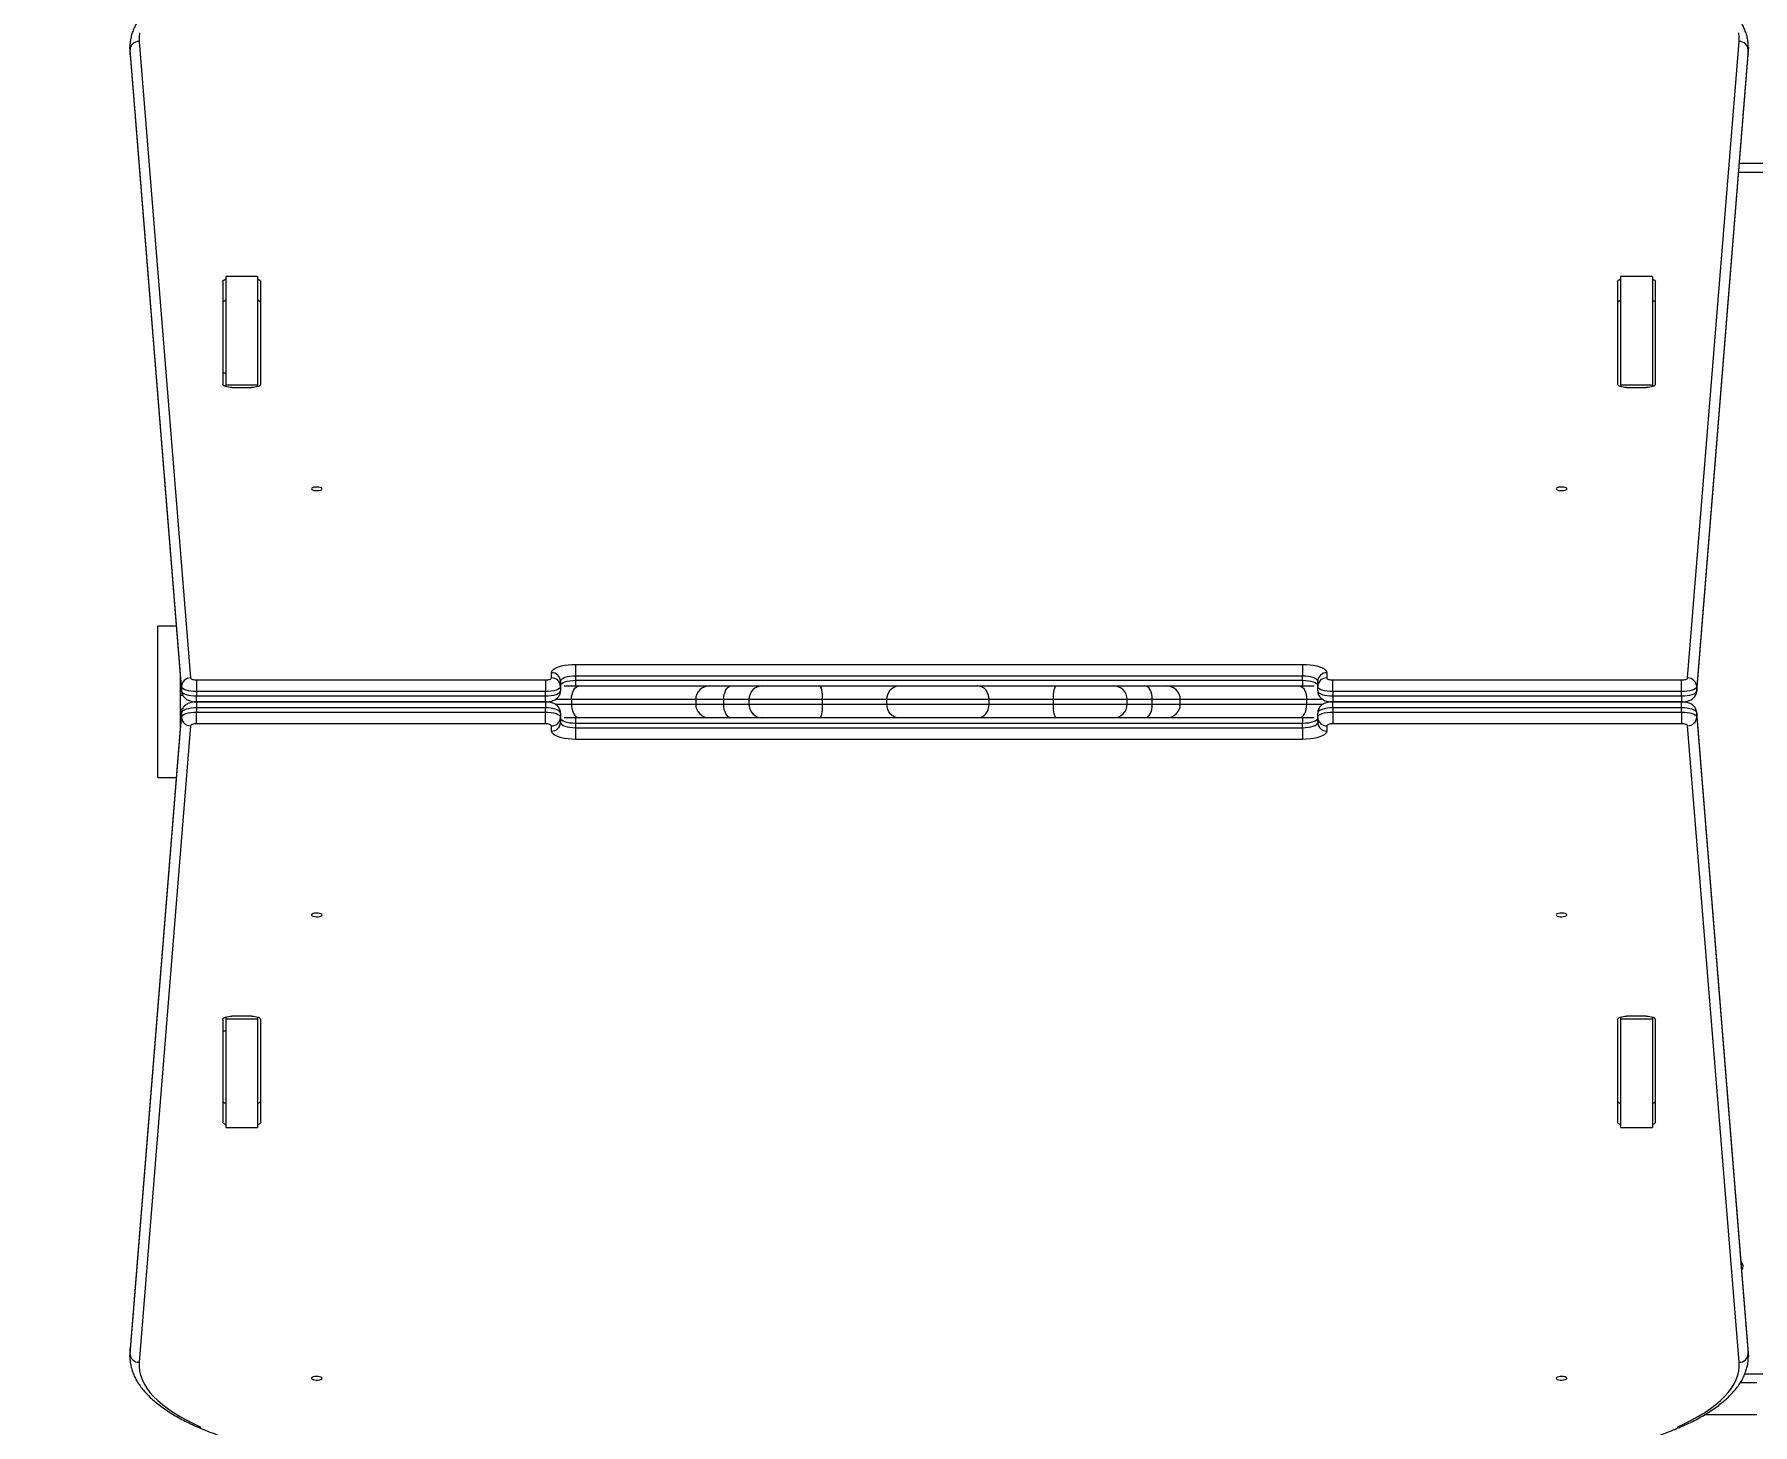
# Model space of a CAD drawing. Header units: millimetres. Extents: x -6328 to 5334, y -5037 to 4112.
# Drawn here: x -1314 to -179, y -1223 to -305 of the extents above; entities that cross this region are included whole.
import ezdxf

# ---------------------------------------------------------------- set-up
doc = ezdxf.new("R2010")
doc.units = ezdxf.units.MM
for name, color, linetype in [('DIKOM_ОБЪЕКТ', 7, 'Continuous'), ('DIKOM_РАЗМЕР_ЗОНА', 7, 'Continuous'), ('DIKOM_РАЗМЕР_ОБЪЕКТА', 7, 'Continuous')]:
    doc.layers.add(name, color=color, linetype=linetype)
doc.styles.add('style1', font='arial.ttf', dxfattribs={"width": 0.8})
doc.dimstyles.new('1-50', dxfattribs={"dimtxt": 300, "dimasz": 200, "dimexe": 100, "dimexo": 0, "dimgap": 100, "dimtad": 1, "dimtxsty": 'style1', "dimcen": 200, "dimclrd": 7, "dimclre": 7, "dimclrt": 7, "dimadec": 1, "dimazin": 2, "dimtfac": 1, "dimtmove": 0, "dimatfit": 2, "dimfxl": 0, "dimlwd": 25, "dimlwe": 18, "dimarcsym": 0})

# ---------------------------------------------------------------- blocks, each defined once
blk = doc.blocks.new('*D0')
at = {"layer": 'Defpoints', "color": 0, "transparency": 16777216}
for p in [(-3539.4, 760.3), (3333.5, 448.1), (3333.5, -4437.1)]:
    blk.add_point(p, dxfattribs=at)
at = {"layer": 'DIKOM_РАЗМЕР_ОБЪЕКТА', "color": 7, "lineweight": 18, "transparency": 16777216}
for p, q in [((-3539.4, 760.3), (-3539.4, -4537.1)), ((3333.5, 448.1), (3333.5, -4537.1))]:
    blk.add_line(p, q, dxfattribs=at)
at = {"layer": 'DIKOM_РАЗМЕР_ОБЪЕКТА', "color": 7, "lineweight": 25, "transparency": 16777216}
blk.add_line((-3339.4, -4437.1), (3133.5, -4437.1), dxfattribs=at)
at = {"layer": 'DIKOM_РАЗМЕР_ОБЪЕКТА', "color": 7, "transparency": 16777216}
for points in [[(-3339.4, -4403.8), (-3339.4, -4470.4), (-3539.4, -4437.1)], [(3133.5, -4403.8), (3133.5, -4470.4), (3333.5, -4437.1)]]:
    blk.add_solid(points, dxfattribs=at)
at = {"layer": 'DIKOM_РАЗМЕР_ОБЪЕКТА', "color": 7, "transparency": 16777216, "insert": (-103, -4183.9), "char_height": 300, "attachment_point": 5, "style": 'style1'}
blk.add_mtext('6900', dxfattribs=at)
blk = doc.blocks.new('*D1')
at = {"layer": 'Defpoints', "color": 0, "transparency": 16777216}
for p in [(-5040.9, 625.7), (5333.5, 448.1), (5333.5, -4936.8)]:
    blk.add_point(p, dxfattribs=at)
at = {"layer": 'DIKOM_РАЗМЕР_ЗОНА', "color": 7, "lineweight": 18, "transparency": 16777216}
for p, q in [((-5040.9, 625.7), (-5040.9, -5036.8)), ((5333.5, 448.1), (5333.5, -5036.8))]:
    blk.add_line(p, q, dxfattribs=at)
at = {"layer": 'DIKOM_РАЗМЕР_ЗОНА', "color": 7, "lineweight": 25, "transparency": 16777216}
blk.add_line((-4840.9, -4936.8), (5133.5, -4936.8), dxfattribs=at)
at = {"layer": 'DIKOM_РАЗМЕР_ЗОНА', "color": 7, "transparency": 16777216}
for points in [[(-4840.9, -4903.4), (-4840.9, -4970.1), (-5040.9, -4936.8)], [(5133.5, -4903.4), (5133.5, -4970.1), (5333.5, -4936.8)]]:
    blk.add_solid(points, dxfattribs=at)
at = {"layer": 'DIKOM_РАЗМЕР_ЗОНА', "color": 7, "transparency": 16777216, "insert": (-104.7, -4683.6), "char_height": 300, "attachment_point": 5, "style": 'style1'}
blk.add_mtext('10400', dxfattribs=at)
blk = doc.blocks.new('*D2')
at = {"layer": 'Defpoints', "color": 0, "transparency": 16777216}
for p in [(-5303.8, 2121.4), (-1621.1, 2121.4), (560.3, -2395.6)]:
    blk.add_point(p, dxfattribs=at)
at = {"layer": 'DIKOM_РАЗМЕР_ОБЪЕКТА', "color": 7, "lineweight": 18, "transparency": 16777216}
for p, q in [((-1621.1, 2121.4), (-5403.8, 2121.4)), ((560.3, -2395.6), (-5403.8, -2395.6))]:
    blk.add_line(p, q, dxfattribs=at)
at = {"layer": 'DIKOM_РАЗМЕР_ОБЪЕКТА', "color": 7, "lineweight": 25, "transparency": 16777216}
blk.add_line((-5303.8, -2195.6), (-5303.8, 1921.4), dxfattribs=at)
at = {"layer": 'DIKOM_РАЗМЕР_ОБЪЕКТА', "color": 7, "transparency": 16777216}
for points in [[(-5337.1, 1921.4), (-5270.4, 1921.4), (-5303.8, 2121.4)], [(-5337.1, -2195.6), (-5270.4, -2195.6), (-5303.8, -2395.6)]]:
    blk.add_solid(points, dxfattribs=at)
at = {"layer": 'DIKOM_РАЗМЕР_ОБЪЕКТА', "color": 7, "transparency": 16777216, "insert": (-5556.9, -137.1), "char_height": 300, "attachment_point": 5, "rotation": 90, "style": 'style1'}
blk.add_mtext('4500', dxfattribs=at)
blk = doc.blocks.new('*D3')
at = {"layer": 'Defpoints', "color": 0, "transparency": 16777216}
for p in [(-1814.9, 4111.7), (-5878, -3895.6), (33.3, -3895.6)]:
    blk.add_point(p, dxfattribs=at)
at = {"layer": 'DIKOM_РАЗМЕР_ЗОНА', "color": 7, "lineweight": 18, "transparency": 16777216}
for p, q in [((-1814.9, 4111.7), (-5978, 4111.7)), ((33.3, -3895.6), (-5978, -3895.6))]:
    blk.add_line(p, q, dxfattribs=at)
at = {"layer": 'DIKOM_РАЗМЕР_ЗОНА', "color": 7, "lineweight": 25, "transparency": 16777216}
blk.add_line((-5878, 3911.7), (-5878, -3695.6), dxfattribs=at)
at = {"layer": 'DIKOM_РАЗМЕР_ЗОНА', "color": 7, "transparency": 16777216}
for points in [[(-5911.3, 3911.7), (-5844.6, 3911.7), (-5878, 4111.7)], [(-5911.3, -3695.6), (-5844.6, -3695.6), (-5878, -3895.6)]]:
    blk.add_solid(points, dxfattribs=at)
at = {"layer": 'DIKOM_РАЗМЕР_ЗОНА', "color": 7, "transparency": 16777216, "insert": (-6131.2, 108), "char_height": 300, "attachment_point": 5, "rotation": 90, "style": 'style1'}
blk.add_mtext('8000', dxfattribs=at)

msp = doc.modelspace()

# ---------------------------------------------------------------- linework, layer by layer
at = {"layer": 'DIKOM_ОБЪЕКТ', "color": 7, "linetype": 'Continuous', "lineweight": 15}
for p, q in [((-1251.037, -313.12), (-1251.037, -315.938)), ((-1251.036, -313.364), (-1251.037, -313.12)), ((-1251.037, -315.938), (-1250.96, -317.845)), ((-1250.96, -315.027), (-1251.036, -313.364)), ((-1216.94, -735.594), (-1250.96, -315.027)), ((-1250.96, -317.845), (-1250.96, -315.027)), ((-1244.963, -309.335), (-1210.942, -729.901)), ((-222.398, -729.901), (-188.378, -309.335)), ((-182.38, -315.027), (-216.4, -735.594)), ((-182.303, -313.085), (-182.38, -315.027)), ((-182.38, -317.845), (-182.38, -315.027)), ((-182.38, -317.845), (-182.303, -315.938)), ((-182.303, -315.938), (-182.303, -313.12)), ((-1250.96, -317.845), (-1216.94, -738.411)), ((-1250.943, -318.271), (-1250.96, -317.845)), ((-1250.943, -318.271), (-1216.923, -738.838)), ((-216.417, -738.838), (-182.397, -318.271)), ((-216.4, -738.411), (-182.38, -317.845)), ((-182.38, -317.845), (-182.397, -318.271)), ((-188.66, -395.689), (429.841, -395.689)), ((-188.174, -389.689), (423.33, -389.689)), ((-1166.67, -464.578), (-1187.67, -464.578)), ((-1187.67, -464.578), (-1187.67, -536.245)), ((-1166.67, -464.578), (-1166.67, -536.245)), ((-245.67, -464.578), (-266.67, -464.578)), ((-266.67, -464.578), (-266.67, -536.245)), ((-245.67, -464.578), (-245.67, -536.245)), ((-1189.67, -467.909), (-1189.67, -535.902)), ((-1164.67, -535.902), (-1164.67, -467.909)), ((-268.67, -467.909), (-268.67, -535.902)), ((-243.67, -535.902), (-243.67, -467.909)), ((-1189.67, -528.392), (-1187.67, -528.392)), ((-1187.67, -536.245), (-1166.67, -536.245)), ((-1187.67, -536.245), (-1187.67, -537.438)), ((-1183.67, -537.962), (-1170.67, -537.962)), ((-1166.67, -536.245), (-1166.67, -537.438)), ((-266.67, -536.245), (-245.67, -536.245)), ((-266.67, -536.245), (-266.67, -537.438)), ((-262.67, -537.962), (-249.67, -537.962)), ((-245.67, -536.245), (-245.67, -537.438)), ((-1220.413, -695.689), (-1232.67, -695.689)), ((-1232.67, -795.689), (-1232.67, -695.689)), ((-956.67, -720.935), (-476.67, -720.935)), ((-956.67, -720.935), (-956.67, -728.63)), ((-476.67, -720.935), (-476.67, -728.63)), ((-1217.67, -741.177), (-1217.67, -729.601)), ((-1216.94, -738.411), (-1216.94, -735.594)), ((-1206.944, -731.237), (-1206.944, -738.932)), ((-1206.944, -731.237), (-976.67, -731.237)), ((-976.67, -731.237), (-976.67, -738.932)), ((-972.67, -729.863), (-972.67, -726.429)), ((-966.67, -732.064), (-966.67, -735.498)), ((-966.67, -735.498), (-966.67, -738.316)), ((-964.263, -735.189), (-954.431, -735.189)), ((-956.67, -728.63), (-956.67, -731.448)), ((-476.67, -728.63), (-956.67, -728.63)), ((-956.67, -731.448), (-476.67, -731.448)), ((-956.67, -731.448), (-956.67, -735.189)), ((-954.431, -735.189), (-868.396, -735.189)), ((-868.396, -735.189), (-854.038, -735.189)), ((-854.038, -735.189), (-833.249, -735.189)), ((-833.249, -735.189), (-795.522, -735.189)), ((-795.522, -735.189), (-743.55, -735.189)), ((-743.55, -735.189), (-691.241, -735.189)), ((-691.241, -735.189), (-639.269, -735.189)), ((-639.269, -735.189), (-601.543, -735.189)), ((-601.543, -735.189), (-580.754, -735.189)), ((-580.754, -735.189), (-566.396, -735.189)), ((-566.396, -735.189), (-478.909, -735.189)), ((-478.909, -735.189), (-469.077, -735.189)), ((-476.67, -731.448), (-476.67, -728.63)), ((-476.67, -731.448), (-476.67, -735.189)), ((-466.67, -735.498), (-466.67, -732.064)), ((-466.67, -738.316), (-466.67, -735.498)), ((-460.67, -726.429), (-460.67, -729.863)), ((-456.67, -738.932), (-456.67, -731.237)), ((-456.67, -731.237), (-226.396, -731.237)), ((-226.396, -738.932), (-226.396, -731.237)), ((-216.4, -735.594), (-216.4, -738.411)), ((-1217.67, -750.202), (-1217.67, -741.177)), ((-1217.67, -741.177), (-1216.256, -741.177)), ((-1216.923, -738.838), (-1216.94, -738.411)), ((-1208.67, -745.789), (-1208.67, -745.573)), ((-976.67, -738.932), (-1206.944, -738.932)), ((-1206.944, -738.932), (-1206.944, -741.75)), ((-1206.944, -741.75), (-976.67, -741.75)), ((-1206.944, -745.689), (-1206.944, -741.75)), ((-976.67, -745.689), (-1206.944, -745.689)), ((-1206.944, -745.689), (-976.67, -745.689)), ((-1206.944, -745.689), (-1206.944, -749.629)), ((-976.67, -741.75), (-976.67, -738.932)), ((-976.67, -745.689), (-976.67, -741.75)), ((-976.67, -745.689), (-976.67, -749.629)), ((-959.439, -744.189), (-970.149, -744.189)), ((-970.147, -747.189), (-959.439, -747.189)), ((-959.439, -744.189), (-959.439, -747.189)), ((-877.396, -744.189), (-959.439, -744.189)), ((-959.439, -747.189), (-877.396, -747.189)), ((-877.396, -744.189), (-877.396, -747.189)), ((-858.869, -744.189), (-877.396, -744.189)), ((-877.396, -747.189), (-858.869, -747.189)), ((-858.869, -747.189), (-858.869, -744.189)), ((-842.249, -744.189), (-858.869, -744.189)), ((-858.869, -747.189), (-842.249, -747.189)), ((-842.249, -744.189), (-842.249, -747.189)), ((-793.57, -744.189), (-842.249, -744.189)), ((-842.249, -747.189), (-793.57, -747.189)), ((-751.143, -744.189), (-793.57, -744.189)), ((-793.57, -747.189), (-793.57, -744.189)), ((-793.57, -747.189), (-751.143, -747.189)), ((-683.648, -744.189), (-751.143, -744.189)), ((-751.143, -747.189), (-751.143, -744.189)), ((-751.143, -747.189), (-683.648, -747.189)), ((-683.648, -747.189), (-683.648, -744.189)), ((-641.222, -744.189), (-683.648, -744.189)), ((-683.648, -747.189), (-641.222, -747.189)), ((-641.222, -747.189), (-641.222, -744.189)), ((-592.543, -744.189), (-641.222, -744.189)), ((-641.222, -747.189), (-592.543, -747.189)), ((-592.543, -747.189), (-592.543, -744.189)), ((-575.922, -744.189), (-592.543, -744.189)), ((-592.543, -747.189), (-575.922, -747.189)), ((-575.922, -747.189), (-575.922, -744.189)), ((-557.396, -744.189), (-575.922, -744.189)), ((-575.922, -747.189), (-557.396, -747.189)), ((-557.396, -747.189), (-557.396, -744.189)), ((-473.901, -744.189), (-557.396, -744.189)), ((-557.396, -747.189), (-473.901, -747.189)), ((-473.901, -747.189), (-473.901, -744.189)), ((-463.193, -744.189), (-473.901, -744.189)), ((-473.901, -747.189), (-463.191, -747.189)), ((-226.396, -738.932), (-456.67, -738.932)), ((-456.67, -738.932), (-456.67, -741.75)), ((-456.67, -741.75), (-226.396, -741.75)), ((-456.67, -741.75), (-456.67, -745.689)), ((-226.396, -745.689), (-456.67, -745.689)), ((-456.67, -745.689), (-226.396, -745.689)), ((-456.67, -749.629), (-456.67, -745.689)), ((-226.396, -741.75), (-226.396, -738.932)), ((-226.396, -741.75), (-226.396, -745.689)), ((-226.396, -749.629), (-226.396, -745.689)), ((-224.67, -745.59), (-224.67, -745.805)), ((-216.417, -738.838), (-216.438, -739.048)), ((-216.4, -738.411), (-216.417, -738.838)), ((-1216.94, -752.968), (-1250.96, -1173.534)), ((-1250.96, -1176.352), (-1216.94, -755.785)), ((-1216.923, -752.541), (-1250.943, -1173.107)), ((-1217.67, -761.778), (-1217.67, -750.202)), ((-1217.67, -750.202), (-1216.257, -750.202)), ((-1216.94, -752.968), (-1216.923, -752.541)), ((-1216.94, -755.785), (-1216.94, -752.968)), ((-1216.923, -752.541), (-1216.902, -752.331)), ((-1206.944, -749.629), (-1206.944, -752.447)), ((-976.67, -749.629), (-1206.944, -749.629)), ((-1206.944, -760.142), (-1206.944, -752.447)), ((-1206.944, -752.447), (-976.67, -752.447)), ((-976.67, -760.142), (-1206.944, -760.142)), ((-976.67, -752.447), (-976.67, -749.629)), ((-976.67, -760.142), (-976.67, -752.447)), ((-966.67, -753.063), (-966.67, -755.88)), ((-966.67, -755.88), (-966.67, -759.314)), ((-954.431, -756.189), (-964.263, -756.189)), ((-956.67, -756.189), (-956.67, -759.931)), ((-956.67, -759.931), (-956.67, -762.748)), ((-476.67, -759.931), (-956.67, -759.931)), ((-868.396, -756.189), (-954.431, -756.189)), ((-854.038, -756.189), (-868.396, -756.189)), ((-833.249, -756.189), (-854.038, -756.189)), ((-795.522, -756.189), (-833.249, -756.189)), ((-743.55, -756.189), (-795.522, -756.189)), ((-691.241, -756.189), (-743.55, -756.189)), ((-639.269, -756.189), (-691.241, -756.189)), ((-601.543, -756.189), (-639.269, -756.189)), ((-580.754, -756.189), (-601.543, -756.189)), ((-566.396, -756.189), (-580.754, -756.189)), ((-478.909, -756.189), (-566.396, -756.189)), ((-469.077, -756.189), (-478.909, -756.189)), ((-476.67, -756.189), (-476.67, -759.931)), ((-476.67, -762.748), (-476.67, -759.931)), ((-466.67, -755.88), (-466.67, -753.063)), ((-466.67, -759.314), (-466.67, -755.88)), ((-456.67, -749.629), (-456.67, -752.447)), ((-226.396, -749.629), (-456.67, -749.629)), ((-456.67, -752.447), (-456.67, -760.142)), ((-456.67, -752.447), (-226.396, -752.447)), ((-226.396, -760.142), (-456.67, -760.142)), ((-226.396, -752.447), (-226.396, -749.629)), ((-226.396, -752.447), (-226.396, -760.142)), ((-182.397, -1173.107), (-216.417, -752.541)), ((-216.4, -752.968), (-216.417, -752.544)), ((-216.4, -752.968), (-216.4, -755.785)), ((-182.38, -1173.534), (-216.4, -752.968)), ((-216.4, -755.785), (-182.38, -1176.352)), ((-1210.942, -761.477), (-1244.963, -1182.044)), ((-972.67, -764.95), (-972.67, -761.516)), ((-956.67, -762.748), (-956.67, -770.444)), ((-956.67, -762.748), (-476.67, -762.748)), ((-476.67, -770.444), (-956.67, -770.444)), ((-476.67, -762.748), (-476.67, -770.444)), ((-460.67, -761.516), (-460.67, -764.95)), ((-188.378, -1182.044), (-222.398, -761.477)), ((-1232.67, -795.689), (-1220.413, -795.689)), ((-1189.67, -955.477), (-1189.67, -1023.469)), ((-1189.67, -962.986), (-1187.67, -962.986)), ((-1187.67, -953.941), (-1187.67, -955.133)), ((-1187.67, -955.133), (-1166.67, -955.133)), ((-1187.67, -955.133), (-1187.67, -1026.801)), ((-1170.67, -953.416), (-1183.67, -953.416)), ((-1166.67, -953.941), (-1166.67, -955.133)), ((-1166.67, -955.133), (-1166.67, -1026.801)), ((-1164.67, -1023.469), (-1164.67, -955.477)), ((-268.67, -955.477), (-268.67, -1023.469)), ((-266.67, -953.941), (-266.67, -955.133)), ((-266.67, -955.133), (-245.67, -955.133)), ((-266.67, -955.133), (-266.67, -1026.801)), ((-249.67, -953.416), (-262.67, -953.416)), ((-245.67, -953.941), (-245.67, -955.133)), ((-245.67, -955.133), (-245.67, -1026.801)), ((-243.67, -1023.469), (-243.67, -955.477)), ((-1187.67, -1026.801), (-1166.67, -1026.801)), ((-266.67, -1026.801), (-245.67, -1026.801)), ((-1250.96, -1173.534), (-1251.037, -1175.441)), ((-1251.037, -1175.441), (-1251.037, -1178.259)), ((-1251.037, -1178.294), (-1250.96, -1176.352)), ((-1250.96, -1173.534), (-1250.943, -1173.107)), ((-1250.96, -1176.352), (-1250.96, -1173.534)), ((-182.38, -1173.534), (-182.397, -1173.107)), ((-182.38, -1176.352), (-182.38, -1173.534)), ((-182.303, -1175.441), (-182.38, -1173.534)), ((-182.38, -1176.352), (-182.304, -1178.014)), ((-182.304, -1178.014), (-182.303, -1178.259)), ((-182.303, -1178.259), (-182.303, -1175.441)), ((-184.614, -1189.689), (418.33, -1189.689)), ((-176.67, -1195.689), (-187.732, -1195.689)), ((-176.67, -1216.689), (-211.215, -1216.689))]:
    msp.add_line(p, q, dxfattribs=at)
at = {"layer": 'DIKOM_ОБЪЕКТ', "color": 7, "linetype": 'Continuous', "lineweight": 15, "flags": 128}
for points in [[(-1244.707, -303.598), (-1245.015, -306.465), (-1244.963, -309.335)], [(-188.378, -309.335), (-188.325, -306.465), (-188.633, -303.598)], [(-1189.67, -467.909), (-1189.555, -467.507), (-1189.213, -467.121), (-1188.659, -466.765), (-1187.913, -466.452), (-1187.67, -466.374)], [(-1166.67, -466.374), (-1166.427, -466.452), (-1165.681, -466.765), (-1165.127, -467.121), (-1164.785, -467.507), (-1164.67, -467.909)], [(-268.67, -467.909), (-268.555, -467.507), (-268.213, -467.121), (-267.659, -466.765), (-266.913, -466.452), (-266.67, -466.374)], [(-245.67, -466.374), (-245.427, -466.452), (-244.681, -466.765), (-244.127, -467.121), (-243.785, -467.507), (-243.67, -467.909)], [(-1187.67, -480.461), (-1187.913, -480.54), (-1188.659, -480.852), (-1189.213, -481.209), (-1189.555, -481.595), (-1189.67, -481.997)], [(-1164.67, -481.997), (-1164.785, -481.595), (-1165.127, -481.209), (-1165.681, -480.852), (-1166.427, -480.54), (-1166.67, -480.461)], [(-266.67, -480.461), (-266.913, -480.54), (-267.659, -480.852), (-268.213, -481.209), (-268.555, -481.595), (-268.67, -481.997)], [(-243.67, -481.997), (-243.785, -481.595), (-244.127, -481.209), (-244.681, -480.852), (-245.427, -480.54), (-245.67, -480.461)], [(-1183.67, -537.962), (-1184.841, -537.923), (-1185.966, -537.805), (-1187.003, -537.615), (-1187.913, -537.359), (-1188.659, -537.046), (-1189.213, -536.69), (-1189.555, -536.304), (-1189.67, -535.902)], [(-1164.67, -535.902), (-1164.785, -536.304), (-1165.127, -536.69), (-1165.681, -537.046), (-1166.427, -537.359), (-1167.337, -537.615), (-1168.374, -537.805), (-1169.5, -537.923), (-1170.67, -537.962)], [(-262.67, -537.962), (-263.841, -537.923), (-264.966, -537.805), (-266.003, -537.615), (-266.913, -537.359), (-267.659, -537.046), (-268.213, -536.69), (-268.555, -536.304), (-268.67, -535.902)], [(-243.67, -535.902), (-243.785, -536.304), (-244.127, -536.69), (-244.681, -537.046), (-245.427, -537.359), (-246.337, -537.615), (-247.374, -537.805), (-248.5, -537.923), (-249.67, -537.962)], [(-1131.17, -604.925), (-1130.98, -605.315), (-1130.432, -605.663), (-1129.584, -605.931), (-1128.529, -606.09), (-1127.381, -606.122), (-1126.264, -606.025), (-1125.3, -605.809), (-1124.592, -605.497), (-1124.218, -605.122), (-1124.218, -604.727), (-1124.592, -604.353), (-1125.3, -604.04), (-1126.264, -603.824), (-1127.381, -603.727), (-1128.529, -603.759), (-1129.584, -603.918), (-1130.432, -604.186), (-1130.98, -604.534), (-1131.17, -604.925)], [(-309.17, -604.925), (-308.98, -605.315), (-308.432, -605.663), (-307.584, -605.931), (-306.529, -606.09), (-305.381, -606.122), (-304.264, -606.025), (-303.3, -605.809), (-302.592, -605.497), (-302.218, -605.122), (-302.218, -604.727), (-302.592, -604.353), (-303.3, -604.04), (-304.264, -603.824), (-305.381, -603.727), (-306.529, -603.759), (-307.584, -603.918), (-308.432, -604.186), (-308.98, -604.534), (-309.17, -604.925)], [(-972.67, -726.429), (-972.473, -725.57), (-971.887, -724.731), (-970.926, -723.935), (-969.614, -723.2), (-967.984, -722.544), (-966.075, -721.984), (-963.934, -721.534), (-961.614, -721.204), (-959.173, -721.002), (-956.67, -720.935)], [(-476.67, -720.935), (-474.167, -721.002), (-471.726, -721.204), (-469.406, -721.534), (-467.265, -721.984), (-465.356, -722.544), (-463.726, -723.2), (-462.414, -723.935), (-461.453, -724.731), (-460.867, -725.57), (-460.67, -726.429)], [(-1206.944, -738.932), (-1208.861, -738.868), (-1210.707, -738.68), (-1212.413, -738.373), (-1213.916, -737.96), (-1215.161, -737.455), (-1216.101, -736.878), (-1216.702, -736.25), (-1216.94, -735.594)], [(-1210.942, -729.901), (-1210.847, -730.164), (-1210.607, -730.415), (-1210.231, -730.646), (-1209.733, -730.848), (-1209.131, -731.013), (-1208.449, -731.136), (-1207.711, -731.211), (-1206.944, -731.237)], [(-976.67, -731.237), (-975.89, -731.21), (-975.139, -731.132), (-974.448, -731.005), (-973.842, -730.834), (-973.344, -730.626), (-972.975, -730.389), (-972.747, -730.131), (-972.67, -729.863)], [(-966.67, -735.498), (-966.862, -736.168), (-967.431, -736.812), (-968.355, -737.406), (-969.599, -737.926), (-971.114, -738.353), (-972.843, -738.671), (-974.719, -738.866), (-976.67, -738.932)], [(-956.67, -728.63), (-958.621, -728.696), (-960.497, -728.892), (-962.226, -729.209), (-963.741, -729.636), (-964.985, -730.156), (-965.909, -730.75), (-966.478, -731.394), (-966.67, -732.064)], [(-966.67, -734.882), (-966.478, -734.212), (-965.909, -733.568), (-964.985, -732.974), (-963.741, -732.454), (-962.226, -732.027), (-960.497, -731.709), (-958.621, -731.514), (-956.67, -731.448)], [(-959.439, -744.189), (-959.343, -742.434), (-959.058, -740.745), (-958.595, -739.189), (-957.972, -737.825), (-957.214, -736.706), (-956.348, -735.874), (-955.408, -735.362), (-954.431, -735.189)], [(-858.869, -744.189), (-858.776, -742.434), (-858.501, -740.745), (-858.055, -739.189), (-857.454, -737.825), (-856.722, -736.706), (-855.887, -735.874), (-854.98, -735.362), (-854.038, -735.189)], [(-793.57, -744.189), (-793.607, -742.434), (-793.718, -740.745), (-793.899, -739.189), (-794.142, -737.825), (-794.437, -736.706), (-794.775, -735.874), (-795.141, -735.362), (-795.522, -735.189)], [(-751.143, -744.189), (-750.997, -742.434), (-750.565, -740.745), (-749.864, -739.189), (-748.919, -737.825), (-747.769, -736.706), (-746.456, -735.874), (-745.031, -735.362), (-743.55, -735.189)], [(-683.648, -744.189), (-683.794, -742.434), (-684.226, -740.745), (-684.928, -739.189), (-685.872, -737.825), (-687.023, -736.706), (-688.336, -735.874), (-689.76, -735.362), (-691.241, -735.189)], [(-641.222, -744.189), (-641.184, -742.434), (-641.073, -740.745), (-640.893, -739.189), (-640.65, -737.825), (-640.354, -736.706), (-640.016, -735.874), (-639.65, -735.362), (-639.269, -735.189)], [(-575.922, -744.189), (-576.015, -742.434), (-576.29, -740.745), (-576.737, -739.189), (-577.337, -737.825), (-578.07, -736.706), (-578.905, -735.874), (-579.811, -735.362), (-580.754, -735.189)], [(-478.909, -735.189), (-477.932, -735.362), (-476.992, -735.874), (-476.127, -736.706), (-475.368, -737.825), (-474.745, -739.189), (-474.282, -740.745), (-473.997, -742.434), (-473.901, -744.189)], [(-466.67, -732.064), (-466.862, -731.394), (-467.431, -730.75), (-468.355, -730.156), (-469.599, -729.636), (-471.114, -729.209), (-472.843, -728.892), (-474.719, -728.696), (-476.67, -728.63)], [(-476.67, -731.448), (-474.719, -731.514), (-472.843, -731.709), (-471.114, -732.027), (-469.599, -732.454), (-468.355, -732.974), (-467.431, -733.568), (-466.862, -734.212), (-466.67, -734.882)], [(-456.67, -738.932), (-458.621, -738.866), (-460.497, -738.671), (-462.226, -738.353), (-463.741, -737.926), (-464.985, -737.406), (-465.909, -736.812), (-466.478, -736.168), (-466.67, -735.498)], [(-460.67, -729.863), (-460.593, -730.131), (-460.366, -730.389), (-459.996, -730.626), (-459.498, -730.834), (-458.892, -731.005), (-458.201, -731.132), (-457.45, -731.21), (-456.67, -731.237)], [(-226.396, -731.237), (-225.629, -731.211), (-224.891, -731.136), (-224.209, -731.013), (-223.607, -730.848), (-223.109, -730.646), (-222.733, -730.415), (-222.493, -730.164), (-222.398, -729.901)], [(-216.4, -735.594), (-216.639, -736.25), (-217.239, -736.878), (-218.179, -737.455), (-219.424, -737.96), (-220.927, -738.373), (-222.634, -738.68), (-224.479, -738.868), (-226.396, -738.932)], [(-1216.94, -738.411), (-1216.702, -739.067), (-1216.101, -739.696), (-1215.161, -740.273), (-1213.916, -740.777), (-1212.413, -741.191), (-1210.707, -741.497), (-1208.861, -741.686), (-1206.944, -741.75)], [(-976.67, -741.75), (-974.719, -741.684), (-972.843, -741.488), (-971.114, -741.171), (-969.599, -740.744), (-968.355, -740.224), (-967.431, -739.63), (-966.862, -738.986), (-966.67, -738.316)], [(-959.439, -747.189), (-959.343, -748.945), (-959.058, -750.633), (-958.595, -752.189), (-957.972, -753.553), (-957.214, -754.673), (-956.348, -755.504), (-955.408, -756.016), (-954.431, -756.189)], [(-854.038, -756.189), (-854.98, -756.016), (-855.887, -755.504), (-856.722, -754.673), (-857.454, -753.553), (-858.055, -752.189), (-858.501, -750.633), (-858.776, -748.945), (-858.869, -747.189)], [(-795.522, -756.189), (-795.141, -756.016), (-794.775, -755.504), (-794.437, -754.673), (-794.142, -753.553), (-793.899, -752.189), (-793.718, -750.633), (-793.607, -748.945), (-793.57, -747.189)], [(-743.55, -756.189), (-745.031, -756.016), (-746.456, -755.504), (-747.769, -754.673), (-748.919, -753.553), (-749.864, -752.189), (-750.565, -750.633), (-750.997, -748.945), (-751.143, -747.189)], [(-691.241, -756.189), (-689.76, -756.016), (-688.336, -755.504), (-687.023, -754.673), (-685.872, -753.553), (-684.928, -752.189), (-684.226, -750.633), (-683.794, -748.945), (-683.648, -747.189)], [(-639.269, -756.189), (-639.65, -756.016), (-640.016, -755.504), (-640.354, -754.673), (-640.65, -753.553), (-640.893, -752.189), (-641.073, -750.633), (-641.184, -748.945), (-641.222, -747.189)], [(-580.754, -756.189), (-579.811, -756.016), (-578.905, -755.504), (-578.07, -754.673), (-577.337, -753.553), (-576.737, -752.189), (-576.29, -750.633), (-576.015, -748.945), (-575.922, -747.189)], [(-478.909, -756.189), (-477.932, -756.016), (-476.992, -755.504), (-476.127, -754.673), (-475.368, -753.553), (-474.745, -752.189), (-474.282, -750.633), (-473.997, -748.945), (-473.901, -747.189)], [(-466.67, -738.316), (-466.478, -738.986), (-465.909, -739.63), (-464.985, -740.224), (-463.741, -740.744), (-462.226, -741.171), (-460.497, -741.488), (-458.621, -741.684), (-456.67, -741.75)], [(-226.396, -741.75), (-224.479, -741.686), (-222.634, -741.497), (-220.927, -741.191), (-219.424, -740.777), (-218.179, -740.273), (-217.239, -739.696), (-216.639, -739.067), (-216.4, -738.411)], [(-1206.944, -749.629), (-1208.861, -749.693), (-1210.707, -749.881), (-1212.413, -750.188), (-1213.916, -750.601), (-1215.161, -751.106), (-1216.101, -751.683), (-1216.702, -752.311), (-1216.94, -752.968)], [(-1216.94, -755.785), (-1216.702, -755.129), (-1216.101, -754.501), (-1215.161, -753.923), (-1213.916, -753.419), (-1212.413, -753.006), (-1210.707, -752.699), (-1208.861, -752.51), (-1206.944, -752.447)], [(-1206.944, -760.142), (-1207.711, -760.168), (-1208.449, -760.243), (-1209.131, -760.366), (-1209.733, -760.531), (-1210.231, -760.733), (-1210.607, -760.964), (-1210.847, -761.215), (-1210.942, -761.477)], [(-966.67, -753.063), (-966.862, -752.393), (-967.431, -751.749), (-968.355, -751.155), (-969.599, -750.635), (-971.114, -750.208), (-972.843, -749.89), (-974.719, -749.695), (-976.67, -749.629)], [(-976.67, -752.447), (-974.719, -752.512), (-972.843, -752.708), (-971.114, -753.025), (-969.599, -753.452), (-968.355, -753.973), (-967.431, -754.566), (-966.862, -755.211), (-966.67, -755.88)], [(-972.67, -761.516), (-972.747, -761.248), (-972.975, -760.99), (-973.344, -760.752), (-973.842, -760.544), (-974.448, -760.374), (-975.139, -760.247), (-975.89, -760.168), (-976.67, -760.142)], [(-956.67, -759.931), (-958.621, -759.865), (-960.497, -759.669), (-962.226, -759.352), (-963.741, -758.925), (-964.985, -758.405), (-965.909, -757.811), (-966.478, -757.167), (-966.67, -756.497)], [(-966.67, -759.314), (-966.478, -759.984), (-965.909, -760.629), (-964.985, -761.222), (-963.741, -761.743), (-962.226, -762.17), (-960.497, -762.487), (-958.621, -762.682), (-956.67, -762.748)], [(-466.67, -756.497), (-466.862, -757.167), (-467.431, -757.811), (-468.355, -758.405), (-469.599, -758.925), (-471.114, -759.352), (-472.843, -759.669), (-474.719, -759.865), (-476.67, -759.931)], [(-476.67, -762.748), (-474.719, -762.682), (-472.843, -762.487), (-471.114, -762.17), (-469.599, -761.743), (-468.355, -761.222), (-467.431, -760.629), (-466.862, -759.984), (-466.67, -759.314)], [(-456.67, -749.629), (-458.621, -749.695), (-460.497, -749.89), (-462.226, -750.208), (-463.741, -750.635), (-464.985, -751.155), (-465.909, -751.749), (-466.478, -752.393), (-466.67, -753.063)], [(-466.67, -755.88), (-466.478, -755.211), (-465.909, -754.566), (-464.985, -753.973), (-463.741, -753.452), (-462.226, -753.025), (-460.497, -752.708), (-458.621, -752.512), (-456.67, -752.447)], [(-456.67, -760.142), (-457.45, -760.168), (-458.201, -760.247), (-458.892, -760.374), (-459.498, -760.544), (-459.996, -760.752), (-460.366, -760.99), (-460.593, -761.248), (-460.67, -761.516)], [(-216.4, -752.968), (-216.639, -752.311), (-217.239, -751.683), (-218.179, -751.106), (-219.424, -750.601), (-220.927, -750.188), (-222.634, -749.881), (-224.479, -749.693), (-226.396, -749.629)], [(-226.396, -752.447), (-224.479, -752.51), (-222.634, -752.699), (-220.927, -753.006), (-219.424, -753.419), (-218.179, -753.923), (-217.239, -754.501), (-216.639, -755.129), (-216.4, -755.785)], [(-222.398, -761.477), (-222.493, -761.215), (-222.733, -760.964), (-223.109, -760.733), (-223.607, -760.531), (-224.209, -760.366), (-224.891, -760.243), (-225.629, -760.168), (-226.396, -760.142)], [(-956.67, -770.444), (-959.173, -770.376), (-961.614, -770.175), (-963.934, -769.845), (-966.075, -769.395), (-967.984, -768.835), (-969.614, -768.179), (-970.926, -767.444), (-971.887, -766.647), (-972.473, -765.809), (-972.67, -764.95)], [(-460.67, -764.95), (-460.867, -765.809), (-461.453, -766.647), (-462.414, -767.444), (-463.726, -768.179), (-465.356, -768.835), (-467.265, -769.395), (-469.406, -769.845), (-471.726, -770.175), (-474.167, -770.376), (-476.67, -770.444)], [(-1124.17, -886.454), (-1124.36, -886.064), (-1124.908, -885.716), (-1125.756, -885.448), (-1126.811, -885.289), (-1127.959, -885.256), (-1129.076, -885.353), (-1130.041, -885.57), (-1130.748, -885.882), (-1131.122, -886.256), (-1131.122, -886.652), (-1130.748, -887.026), (-1130.041, -887.338), (-1129.076, -887.555), (-1127.959, -887.652), (-1126.811, -887.619), (-1125.756, -887.46), (-1124.908, -887.192), (-1124.36, -886.844), (-1124.17, -886.454)], [(-309.17, -886.454), (-308.98, -886.844), (-308.432, -887.192), (-307.584, -887.46), (-306.529, -887.619), (-305.381, -887.652), (-304.264, -887.555), (-303.3, -887.338), (-302.592, -887.026), (-302.218, -886.652), (-302.218, -886.256), (-302.592, -885.882), (-303.3, -885.57), (-304.264, -885.353), (-305.381, -885.256), (-306.529, -885.289), (-307.584, -885.448), (-308.432, -885.716), (-308.98, -886.064), (-309.17, -886.454)], [(-1189.67, -955.477), (-1189.555, -955.075), (-1189.213, -954.688), (-1188.659, -954.332), (-1187.913, -954.02), (-1187.003, -953.764), (-1185.966, -953.573), (-1184.841, -953.456), (-1183.67, -953.416)], [(-1170.67, -953.416), (-1169.5, -953.456), (-1168.374, -953.573), (-1167.337, -953.764), (-1166.427, -954.02), (-1165.681, -954.332), (-1165.127, -954.688), (-1164.785, -955.075), (-1164.67, -955.477)], [(-268.67, -955.477), (-268.555, -955.075), (-268.213, -954.688), (-267.659, -954.332), (-266.913, -954.02), (-266.003, -953.764), (-264.966, -953.573), (-263.841, -953.456), (-262.67, -953.416)], [(-249.67, -953.416), (-248.5, -953.456), (-247.374, -953.573), (-246.337, -953.764), (-245.427, -954.02), (-244.681, -954.332), (-244.127, -954.688), (-243.785, -955.075), (-243.67, -955.477)], [(-1189.67, -1009.382), (-1189.555, -1009.784), (-1189.213, -1010.17), (-1188.659, -1010.526), (-1187.913, -1010.838), (-1187.67, -1010.917)], [(-1166.67, -1010.917), (-1166.427, -1010.838), (-1165.681, -1010.526), (-1165.127, -1010.17), (-1164.785, -1009.784), (-1164.67, -1009.382)], [(-268.67, -1009.382), (-268.555, -1009.784), (-268.213, -1010.17), (-267.659, -1010.526), (-266.913, -1010.838), (-266.67, -1010.917)], [(-245.67, -1010.917), (-245.427, -1010.838), (-244.681, -1010.526), (-244.127, -1010.17), (-243.785, -1009.784), (-243.67, -1009.382)], [(-1187.67, -1025.005), (-1187.913, -1024.926), (-1188.659, -1024.614), (-1189.213, -1024.258), (-1189.555, -1023.871), (-1189.67, -1023.469)], [(-1164.67, -1023.469), (-1164.785, -1023.871), (-1165.127, -1024.258), (-1165.681, -1024.614), (-1166.427, -1024.926), (-1166.67, -1025.005)], [(-266.67, -1025.005), (-266.913, -1024.926), (-267.659, -1024.614), (-268.213, -1024.258), (-268.555, -1023.871), (-268.67, -1023.469)], [(-243.67, -1023.469), (-243.785, -1023.871), (-244.127, -1024.258), (-244.681, -1024.614), (-245.427, -1024.926), (-245.67, -1025.005)], [(-1244.963, -1182.044), (-1245.015, -1184.913), (-1244.707, -1187.781), (-1244.04, -1190.641), (-1243.015, -1193.488), (-1241.634, -1196.318), (-1239.899, -1199.125), (-1237.814, -1201.904), (-1235.382, -1204.649), (-1232.609, -1207.355), (-1229.498, -1210.018), (-1226.057, -1212.633), (-1222.291, -1215.194), (-1218.207, -1217.698), (-1213.813, -1220.138), (-1209.117, -1222.511), (-1204.128, -1224.813)], [(-229.212, -1224.813), (-224.223, -1222.511), (-219.527, -1220.138), (-215.133, -1217.698), (-211.049, -1215.194), (-207.283, -1212.633), (-203.842, -1210.018), (-200.731, -1207.355), (-197.958, -1204.649), (-195.526, -1201.904), (-193.441, -1199.125), (-191.706, -1196.318), (-190.325, -1193.488), (-189.3, -1190.641), (-188.633, -1187.781), (-188.325, -1184.913), (-188.378, -1182.044)], [(-1124.17, -1192.607), (-1124.36, -1192.217), (-1124.908, -1191.869), (-1125.756, -1191.601), (-1126.811, -1191.442), (-1127.959, -1191.41), (-1129.076, -1191.507), (-1130.041, -1191.723), (-1130.748, -1192.035), (-1131.122, -1192.41), (-1131.122, -1192.805), (-1130.748, -1193.179), (-1130.041, -1193.492), (-1129.076, -1193.708), (-1127.959, -1193.805), (-1126.811, -1193.772), (-1125.756, -1193.614), (-1124.908, -1193.346), (-1124.36, -1192.998), (-1124.17, -1192.607)], [(-309.17, -1192.607), (-308.98, -1192.998), (-308.432, -1193.346), (-307.584, -1193.614), (-306.529, -1193.772), (-305.381, -1193.805), (-304.264, -1193.708), (-303.3, -1193.492), (-302.592, -1193.179), (-302.218, -1192.805), (-302.218, -1192.41), (-302.592, -1192.035), (-303.3, -1191.723), (-304.264, -1191.507), (-305.381, -1191.41), (-306.529, -1191.442), (-307.584, -1191.601), (-308.432, -1191.869), (-308.98, -1192.217), (-309.17, -1192.607)]]:
    msp.add_lwpolyline(points, dxfattribs=at)
at = {"layer": 'DIKOM_ОБЪЕКТ', "color": 7, "linetype": 'Continuous', "lineweight": 15}
for centre, radius, start, end in [((-1245.073, -315.224), 5.89, 88.924642, 178.083009), ((-188.267, -315.224), 5.89, 1.916991, 91.075358), ((-1211.053, -735.791), 5.89, 88.924642, 178.083009), ((-972.493, -732.253), 5.826, 1.852448, 91.739765), ((-972.493, -735.686), 5.826, 1.852448, 91.739765), ((-868.396, -744.189), 9, 90, 180), ((-833.249, -744.189), 9, 90, 180), ((-601.543, -744.189), 9, 0, 90), ((-566.396, -744.189), 9, 0, 90), ((-460.847, -732.253), 5.826, 88.260235, 178.147552), ((-460.847, -735.686), 5.826, 88.260235, 178.147552), ((-222.287, -735.791), 5.89, 1.916991, 91.075358), ((-868.396, -747.189), 9, 180, 270), ((-833.249, -747.189), 9, 180, 270), ((-601.543, -747.189), 9, 270, 0), ((-566.396, -747.189), 9, 270, 0), ((-1211.053, -755.588), 5.89, 181.916991, 271.075358), ((-972.493, -755.692), 5.826, 268.260235, 358.147552), ((-972.493, -759.126), 5.826, 268.260235, 358.147552), ((-460.847, -755.692), 5.826, 181.852448, 271.739765), ((-460.847, -759.126), 5.826, 181.852448, 271.739765), ((-222.287, -755.588), 5.89, 268.924642, 358.083009), ((-189.67, -1118.689), 4, 320.302025, 48.947283), ((-1245.073, -1176.155), 5.89, 181.916991, 271.075358), ((-188.267, -1176.155), 5.89, 268.924642, 358.083009)]:
    msp.add_arc(centre, radius, start, end, dxfattribs=at)
for points, knots in [([(-1010.056, -241.988), (-1011.416, -241.891), (-1015.358, -241.611), (-1021.929, -241.23), (-1029.775, -240.88), (-1037.654, -240.64), (-1045.554, -240.509), (-1053.462, -240.488), (-1061.367, -240.576), (-1069.255, -240.774), (-1077.114, -241.081), (-1084.933, -241.496), (-1092.699, -242.02), (-1100.399, -242.651), (-1108.023, -243.388), (-1115.557, -244.231), (-1122.992, -245.178), (-1130.314, -246.228), (-1137.513, -247.379), (-1144.578, -248.631), (-1151.498, -249.981), (-1158.262, -251.428), (-1164.86, -252.97), (-1171.283, -254.606), (-1177.521, -256.332), (-1183.565, -258.149), (-1189.405, -260.053), (-1195.033, -262.043), (-1200.441, -264.117), (-1205.621, -266.274), (-1210.566, -268.513), (-1215.268, -270.831), (-1219.719, -273.229), (-1223.913, -275.706), (-1227.842, -278.261), (-1231.498, -280.893), (-1234.872, -283.602), (-1237.953, -286.385), (-1240.731, -289.238), (-1243.194, -292.155), (-1245.331, -295.126), (-1247.134, -298.141), (-1248.598, -301.186), (-1249.719, -304.246), (-1250.511, -307.31), (-1250.943, -310.367), (-1251.082, -312.406), (-1251.036, -313.418), (-1251.036, -313.419)], [0, 0, 0, 0, 0.01182713, 0.03429366, 0.05675794, 0.07921955, 0.10167935, 0.12413822, 0.14659698, 0.16905626, 0.19151685, 0.2139796, 0.23644539, 0.25891515, 0.28138983, 0.30387048, 0.32635817, 0.3488541, 0.37135956, 0.39387596, 0.41640484, 0.43894793, 0.46150712, 0.4840845, 0.5066824, 0.52930339, 0.55195029, 0.57462613, 0.59733419, 0.6200778, 0.64286029, 0.66568459, 0.68855276, 0.71146517, 0.73441921, 0.75740736, 0.78041444, 0.80340252, 0.82632444, 0.84911567, 0.87169712, 0.8939857, 0.91591226, 0.93744116, 0.95858348, 0.97939851, 0.9999846, 1, 1, 1, 1]), ([(-182.328, -313.077), (-182.339, -312.267), (-182.363, -310.451), (-182.778, -307.638), (-183.498, -304.652), (-184.538, -301.69), (-185.889, -298.751), (-187.557, -295.835), (-189.544, -292.946), (-191.854, -290.09), (-194.484, -287.273), (-197.429, -284.505), (-200.68, -281.793), (-204.227, -279.145), (-208.06, -276.567), (-212.168, -274.062), (-216.54, -271.633), (-221.167, -269.282), (-226.042, -267.012), (-231.157, -264.823), (-236.502, -262.716), (-242.069, -260.695), (-247.852, -258.759), (-253.84, -256.911), (-260.025, -255.152), (-266.397, -253.485), (-272.948, -251.911), (-279.667, -250.432), (-286.544, -249.05), (-293.57, -247.766), (-300.732, -246.581), (-308.02, -245.499), (-315.424, -244.518), (-322.931, -243.642), (-330.531, -242.871), (-338.21, -242.207), (-345.959, -241.649), (-353.763, -241.2), (-361.612, -240.859), (-369.494, -240.627), (-377.395, -240.504), (-385.303, -240.491), (-393.207, -240.587), (-401.093, -240.792), (-408.949, -241.109), (-416.353, -241.504), (-421.111, -241.836), (-423.284, -241.988)], [0, 0, 0, 0, 0.01650273, 0.03702208, 0.05761863, 0.07841389, 0.09950525, 0.12095532, 0.14278504, 0.16497353, 0.1874664, 0.21019051, 0.23307005, 0.25603863, 0.27904501, 0.30204799, 0.32502554, 0.34796744, 0.37086922, 0.39373002, 0.41655107, 0.43933481, 0.46208418, 0.48480232, 0.50749235, 0.5301572, 0.55279962, 0.57542213, 0.59802701, 0.62061634, 0.64319198, 0.66575564, 0.68830885, 0.71085299, 0.73338936, 0.75591913, 0.77844339, 0.80096315, 0.82347938, 0.84599298, 0.86850485, 0.89101583, 0.91352678, 0.93603828, 0.95855116, 0.98106626, 1, 1, 1, 1]), ([(-1251.021, -315.875), (-1251.026, -315.995), (-1251.066, -316.793), (-1250.999, -317.592), (-1250.943, -318.271)], [0, 0, 0, 0, 0.14987553, 1, 1, 1, 1]), ([(-182.397, -318.271), (-182.348, -317.677), (-182.285, -316.899), (-182.318, -316.121), (-182.326, -315.937)], [0, 0, 0, 0, 0.76433429, 1, 1, 1, 1]), ([(-1216.923, -738.838), (-1216.855, -739.308), (-1216.724, -740.21), (-1216.191, -741.432), (-1215.497, -742.473), (-1214.651, -743.348), (-1213.677, -744.071), (-1212.559, -744.666), (-1211.241, -745.148), (-1209.717, -745.493), (-1208.237, -745.666), (-1207.302, -745.683), (-1206.944, -745.689)], [0, 0, 0, 0, 0.10403655, 0.19972824, 0.29145396, 0.38132038, 0.47204594, 0.56776007, 0.67482777, 0.79845395, 0.92285818, 1, 1, 1, 1]), ([(-1206.944, -745.689), (-1207.24, -745.694), (-1208.093, -745.707), (-1209.52, -745.854), (-1211.144, -746.196), (-1212.599, -746.72), (-1213.852, -747.413), (-1214.893, -748.243), (-1215.763, -749.246), (-1216.425, -750.41), (-1216.802, -751.535), (-1216.889, -752.261), (-1216.923, -752.541)], [0, 0, 0, 0, 0.06377987, 0.18394723, 0.3118643, 0.43912463, 0.54369565, 0.64291059, 0.7410071, 0.83930383, 0.93811466, 1, 1, 1, 1]), ([(-976.67, -745.689), (-976.374, -745.685), (-975.521, -745.672), (-974.094, -745.525), (-972.47, -745.183), (-971.015, -744.658), (-969.762, -743.966), (-968.721, -743.136), (-967.85, -742.133), (-967.19, -740.968), (-966.753, -739.678), (-966.698, -738.772), (-966.67, -738.316)], [0, 0, 0, 0, 0.06143563, 0.17718623, 0.30040169, 0.42298456, 0.52371206, 0.61928034, 0.71377131, 0.80845513, 0.90363416, 1, 1, 1, 1]), ([(-966.67, -753.063), (-966.7, -752.593), (-966.757, -751.677), (-967.197, -750.403), (-967.824, -749.294), (-968.616, -748.355), (-969.539, -747.575), (-970.596, -746.932), (-971.828, -746.406), (-973.275, -746.002), (-974.864, -745.756), (-976.032, -745.691), (-976.612, -745.69), (-976.67, -745.689)], [0, 0, 0, 0, 0.09925501, 0.19358581, 0.2832085, 0.37020486, 0.45688938, 0.54659413, 0.64457137, 0.75745359, 0.87946759, 0.98791614, 1, 1, 1, 1]), ([(-466.67, -738.316), (-466.64, -738.785), (-466.583, -739.701), (-466.144, -740.976), (-465.516, -742.085), (-464.724, -743.024), (-463.801, -743.804), (-462.744, -744.446), (-461.512, -744.972), (-460.065, -745.376), (-458.476, -745.623), (-457.309, -745.687), (-456.728, -745.689), (-456.67, -745.689)], [0, 0, 0, 0, 0.09925501, 0.19358581, 0.2832085, 0.37020486, 0.45688938, 0.54659413, 0.64457137, 0.75745359, 0.87946759, 0.98791614, 1, 1, 1, 1]), ([(-456.67, -745.689), (-456.966, -745.694), (-457.819, -745.707), (-459.246, -745.854), (-460.87, -746.196), (-462.325, -746.72), (-463.578, -747.413), (-464.619, -748.243), (-465.49, -749.246), (-466.15, -750.41), (-466.587, -751.701), (-466.642, -752.607), (-466.67, -753.063)], [0, 0, 0, 0, 0.06143563, 0.17718623, 0.30040169, 0.42298456, 0.52371206, 0.61928034, 0.71377131, 0.80845513, 0.90363416, 1, 1, 1, 1]), ([(-226.396, -745.689), (-226.1, -745.685), (-225.247, -745.672), (-223.821, -745.525), (-222.196, -745.183), (-220.741, -744.658), (-219.488, -743.966), (-218.447, -743.136), (-217.577, -742.133), (-216.916, -740.968), (-216.538, -739.844), (-216.451, -739.117), (-216.417, -738.838)], [0, 0, 0, 0, 0.06377987, 0.18394723, 0.3118643, 0.43912463, 0.54369565, 0.64291059, 0.7410071, 0.83930383, 0.93811466, 1, 1, 1, 1]), ([(-216.417, -752.541), (-216.485, -752.071), (-216.616, -751.169), (-217.149, -749.947), (-217.843, -748.905), (-218.689, -748.031), (-219.663, -747.307), (-220.782, -746.713), (-222.099, -746.231), (-223.623, -745.885), (-225.103, -745.713), (-226.038, -745.696), (-226.396, -745.689)], [0, 0, 0, 0, 0.10403655, 0.19972824, 0.29145396, 0.38132038, 0.47204594, 0.56776007, 0.67482777, 0.79845395, 0.92285818, 1, 1, 1, 1]), ([(-1250.943, -1173.107), (-1250.992, -1173.702), (-1251.055, -1174.48), (-1251.022, -1175.258), (-1251.014, -1175.441)], [0, 0, 0, 0, 0.76433429, 1, 1, 1, 1]), ([(-1251.012, -1178.301), (-1251.002, -1179.111), (-1250.977, -1180.928), (-1250.562, -1183.74), (-1249.842, -1186.727), (-1248.802, -1189.689), (-1247.451, -1192.628), (-1245.784, -1195.543), (-1243.796, -1198.432), (-1241.486, -1201.289), (-1238.856, -1204.106), (-1235.911, -1206.874), (-1232.66, -1209.585), (-1229.113, -1212.233), (-1225.28, -1214.812), (-1221.173, -1217.317), (-1216.8, -1219.746), (-1212.173, -1222.096), (-1207.298, -1224.367), (-1202.184, -1226.556), (-1196.838, -1228.662), (-1191.271, -1230.684), (-1185.488, -1232.62), (-1179.5, -1234.468), (-1173.315, -1236.226), (-1166.943, -1237.893), (-1160.392, -1239.467), (-1153.673, -1240.946), (-1146.796, -1242.329), (-1139.771, -1243.613), (-1132.608, -1244.797), (-1125.32, -1245.88), (-1117.916, -1246.86), (-1110.409, -1247.736), (-1102.809, -1248.507), (-1095.13, -1249.172), (-1087.381, -1249.729), (-1079.577, -1250.179), (-1071.728, -1250.52), (-1063.847, -1250.752), (-1055.946, -1250.875), (-1048.037, -1250.888), (-1040.133, -1250.792), (-1032.247, -1250.586), (-1024.391, -1250.27), (-1016.987, -1249.875), (-1012.229, -1249.542), (-1010.056, -1249.391)], [0, 0, 0, 0, 0.01650273, 0.03702208, 0.05761863, 0.07841389, 0.09950525, 0.12095532, 0.14278504, 0.16497353, 0.1874664, 0.21019051, 0.23307005, 0.25603863, 0.27904501, 0.30204799, 0.32502554, 0.34796744, 0.37086922, 0.39373002, 0.41655107, 0.43933481, 0.46208418, 0.48480232, 0.50749235, 0.5301572, 0.55279962, 0.57542213, 0.59802701, 0.62061634, 0.64319198, 0.66575564, 0.68830885, 0.71085299, 0.73338936, 0.75591913, 0.77844339, 0.80096315, 0.82347938, 0.84599298, 0.86850485, 0.89101583, 0.91352678, 0.93603828, 0.95855116, 0.98106626, 1, 1, 1, 1]), ([(-423.284, -1249.391), (-421.924, -1249.487), (-417.982, -1249.767), (-411.411, -1250.149), (-403.565, -1250.499), (-395.686, -1250.739), (-387.786, -1250.87), (-379.878, -1250.891), (-371.973, -1250.802), (-364.085, -1250.605), (-356.226, -1250.298), (-348.407, -1249.882), (-340.641, -1249.359), (-332.941, -1248.728), (-325.317, -1247.991), (-317.783, -1247.148), (-310.348, -1246.201), (-303.026, -1245.151), (-295.827, -1243.999), (-288.762, -1242.748), (-281.843, -1241.397), (-275.078, -1239.95), (-268.48, -1238.408), (-262.057, -1236.773), (-255.819, -1235.046), (-249.775, -1233.23), (-243.935, -1231.326), (-238.307, -1229.336), (-232.899, -1227.262), (-227.719, -1225.105), (-222.774, -1222.866), (-218.073, -1220.547), (-213.621, -1218.149), (-209.427, -1215.673), (-205.498, -1213.118), (-201.842, -1210.485), (-198.469, -1207.777), (-195.387, -1204.994), (-192.609, -1202.141), (-190.146, -1199.224), (-188.009, -1196.252), (-186.206, -1193.237), (-184.742, -1190.193), (-183.621, -1187.132), (-182.829, -1184.068), (-182.397, -1181.011), (-182.258, -1178.973), (-182.304, -1177.961), (-182.304, -1177.96)], [0, 0, 0, 0, 0.01182713, 0.03429366, 0.05675794, 0.07921955, 0.10167935, 0.12413822, 0.14659698, 0.16905626, 0.19151685, 0.21397959, 0.23644539, 0.25891515, 0.28138983, 0.30387048, 0.32635817, 0.3488541, 0.37135956, 0.39387596, 0.41640484, 0.43894793, 0.46150712, 0.4840845, 0.5066824, 0.52930339, 0.55195029, 0.57462613, 0.59733419, 0.6200778, 0.64286029, 0.66568459, 0.68855276, 0.71146517, 0.73441921, 0.75740736, 0.78041444, 0.80340251, 0.82632444, 0.84911567, 0.87169712, 0.8939857, 0.91591226, 0.93744116, 0.95858348, 0.97939851, 0.9999846, 1, 1, 1, 1]), ([(-182.319, -1175.504), (-182.314, -1175.384), (-182.275, -1174.585), (-182.341, -1173.786), (-182.397, -1173.107)], [0, 0, 0, 0, 0.14987553, 1, 1, 1, 1])]:
    msp.add_open_spline(points, degree=3, knots=knots, dxfattribs=at)

# ---------------------------------------------------------------- dimensions: what is measured, and where the dimension line sits
at = {"layer": 'DIKOM_РАЗМЕР_ЗОНА'}
dim = msp.add_linear_dim(base=(-5877.98, -3895.616), p1=(-1814.925, 4111.709), p2=(33.33, -3895.616), angle=90, text='8000', dimstyle='1-50', dxfattribs=at)
dim.commit()
dim.dimension.update_dxf_attribs({"geometry": '*D3', "text_midpoint": (-5877.98, 108.046), "dimtype": 160})
dim = msp.add_linear_dim(base=(5333.521, -4936.782), p1=(-5040.908, 625.746), p2=(5333.521, 448.128), text='10400', dimstyle='1-50', dxfattribs=at)
dim.commit()
dim.dimension.update_dxf_attribs({"geometry": '*D1', "text_midpoint": (-104.69, -4936.782), "dimtype": 160})
at = {"layer": 'DIKOM_РАЗМЕР_ОБЪЕКТА'}
dim = msp.add_linear_dim(base=(-5303.773, 2121.419), p1=(560.33, -2395.616), p2=(-1621.109, 2121.419), angle=90, text='4500', dimstyle='1-50', dxfattribs=at)
dim.commit()
dim.dimension.update_dxf_attribs({"geometry": '*D2', "text_midpoint": (-5303.773, -137.099), "dimtype": 160})
dim = msp.add_linear_dim(base=(3333.521, -4437.108), p1=(-3539.449, 760.323), p2=(3333.521, 448.128), text='6900', dimstyle='1-50', dxfattribs=at)
dim.commit()
dim.dimension.update_dxf_attribs({"geometry": '*D0', "text_midpoint": (-102.964, -4437.108), "dimtype": 160})

doc.saveas('drawing.dxf')
